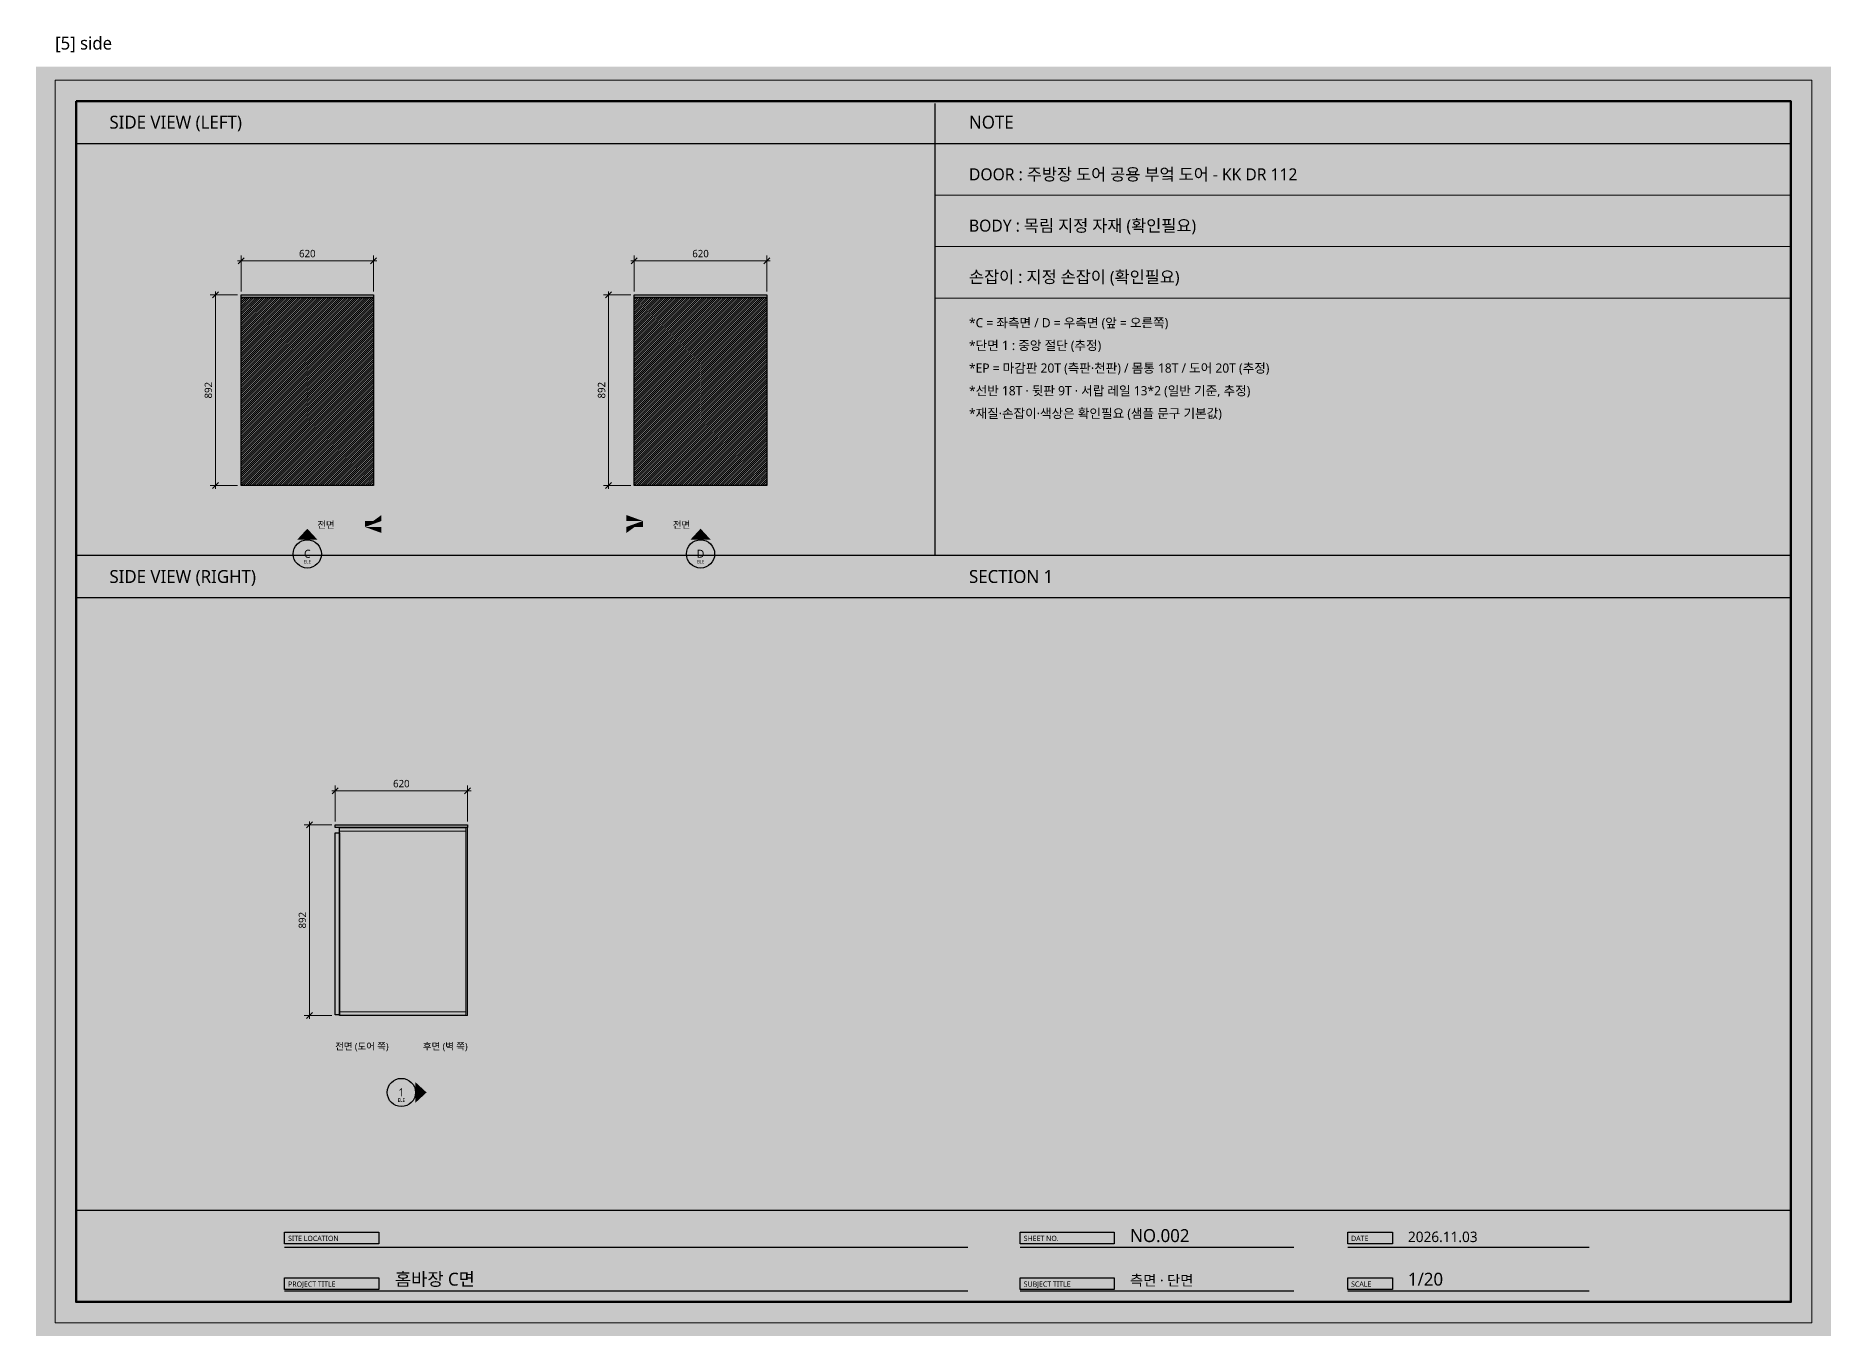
# Model space of a CAD drawing. Header units: millimetres. Extents: x 0 to 3420, y 0 to 304.
# Drawn here: x 2000 to 2420, y 0 to 304.2 of the extents above; entities that cross this region are included whole.
import ezdxf
from ezdxf.enums import TextEntityAlignment as Align

# ---------------------------------------------------------------- set-up
doc = ezdxf.new("R2010")
doc.units = ezdxf.units.MM
for name, color, linetype, lineweight, true_color in [('BG', 7, 'Continuous', 0, 0xffffff), ('DIM', 7, 'Continuous', 13, 0x969696), ('FRAME', 7, 'Continuous', 100, 0x000000), ('NOTE_BLUE', 7, 'Continuous', 9, 0x0000ff), ('NOTE_RED', 7, 'Continuous', 25, 0xde0038), ('OUTLINE', 7, 'Continuous', 25, 0x000000), ('SHEET_FRAME_INFO', 7, 'Continuous', 0, 0x5a5a5a), ('TEXT', 7, 'Continuous', 13, 0x000000), ('THIN', 7, 'Continuous', 5, 0x6e6e6e)]:
    doc.layers.add(name, color=color, linetype=linetype, lineweight=lineweight, true_color=true_color)
doc.styles.add('MALGUN', font='malgun.ttf')

msp = doc.modelspace()

# ---------------------------------------------------------------- linework, layer by layer
at = {"layer": 'BG', "lineweight": 0, "true_color": 0xffffff}
msp.add_solid([(2000, 0), (2420, 0), (2000, 297), (2420, 297)], dxfattribs=at)
at = {"layer": 'DIM', "lineweight": 13, "true_color": 0x5a5a5a}
for p, q in [((2047.3, 250.9), (2048.7, 252.3)), ((2078.3, 250.9), (2079.7, 252.3)), ((2139.3, 250.9), (2140.7, 252.3)), ((2170.3, 250.9), (2171.7, 252.3)), ((2041.3, 242.9), (2042.7, 244.3)), ((2133.3, 242.9), (2134.7, 244.3)), ((2041.3, 198.3), (2042.7, 199.7)), ((2133.3, 198.3), (2134.7, 199.7)), ((2069.3, 126.9), (2070.7, 128.3)), ((2100.3, 126.9), (2101.7, 128.3)), ((2063.3, 118.9), (2064.7, 120.3)), ((2063.3, 74.3), (2064.7, 75.7))]:
    msp.add_line(p, q, dxfattribs=at)
at = {"layer": 'DIM', "lineweight": 13, "true_color": 0x969696}
for p, q in [((2048, 244.4), (2048, 252.8)), ((2079, 244.4), (2079, 252.8)), ((2140, 244.4), (2140, 252.8)), ((2171, 244.4), (2171, 252.8)), ((2047.2, 251.6), (2079.8, 251.6)), ((2139.2, 251.6), (2171.8, 251.6)), ((2042, 244.4), (2042, 198.2)), ((2134, 244.4), (2134, 198.2)), ((2047.2, 243.6), (2040.8, 243.6)), ((2139.2, 243.6), (2132.8, 243.6)), ((2047.2, 199), (2040.8, 199)), ((2139.2, 199), (2132.8, 199)), ((2069.2, 127.6), (2101.8, 127.6)), ((2070, 120.4), (2070, 128.8)), ((2101, 120.4), (2101, 128.8)), ((2069.2, 119.6), (2062.8, 119.6)), ((2064, 120.4), (2064, 74.2)), ((2069.2, 75), (2062.8, 75))]:
    msp.add_line(p, q, dxfattribs=at)
at = {"layer": 'FRAME', "lineweight": 25, "true_color": 0x000000}
for p, q in [((2210.3, 288.4), (2210.3, 182.7)), ((2009.4, 279), (2410.6, 279)), ((2009.4, 182.7), (2410.6, 182.7)), ((2009.4, 172.8), (2410.6, 172.8)), ((2009.4, 29.5), (2410.6, 29.5))]:
    msp.add_line(p, q, dxfattribs=at)
at = {"layer": 'FRAME', "lineweight": 13, "true_color": 0x000000}
for p, q in [((2210.3, 266.9), (2410.6, 266.9)), ((2210.3, 254.9), (2410.6, 254.9)), ((2210.3, 242.8), (2410.6, 242.8))]:
    msp.add_line(p, q, dxfattribs=at)
msp.add_lwpolyline([(2004.5, 293.8), (2415.5, 293.8), (2415.5, 3.1), (2004.5, 3.1)], close=True, dxfattribs=at)
at = {"layer": 'FRAME', "lineweight": 100, "true_color": 0x000000}
msp.add_lwpolyline([(2009.4, 288.9), (2410.6, 288.9), (2410.6, 8), (2009.4, 8)], close=True, dxfattribs=at)
at = {"layer": 'FRAME', "lineweight": 0, "true_color": 0x555555}
for points in [[(2058.2, 24.3), (2080.2, 24.3), (2058.2, 21.6), (2080.2, 21.6)], [(2230.3, 24.3), (2252.3, 24.3), (2230.3, 21.6), (2252.3, 21.6)], [(2306.9, 24.3), (2317.4, 24.3), (2306.9, 21.6), (2317.4, 21.6)], [(2058.2, 13.6), (2080.2, 13.6), (2058.2, 10.9), (2080.2, 10.9)], [(2230.3, 13.6), (2252.3, 13.6), (2230.3, 10.9), (2252.3, 10.9)], [(2306.9, 13.6), (2317.4, 13.6), (2306.9, 10.9), (2317.4, 10.9)]]:
    msp.add_solid(points, dxfattribs=at)
at = {"layer": 'OUTLINE', "lineweight": 25, "true_color": 0x000000}
for p, q in [((2058.2, 20.8), (2218, 20.8)), ((2230.3, 20.8), (2294.3, 20.8)), ((2306.9, 20.8), (2363.4, 20.8)), ((2058.2, 10.6), (2218, 10.6)), ((2230.3, 10.6), (2294.3, 10.6)), ((2306.9, 10.6), (2363.4, 10.6))]:
    msp.add_line(p, q, dxfattribs=at)
for points in [[(2048, 243.6), (2079, 243.6), (2079, 243), (2048, 243)], [(2048, 243), (2079, 243), (2079, 199), (2048, 199)], [(2140, 243.6), (2171, 243.6), (2171, 243), (2140, 243)], [(2140, 243), (2171, 243), (2171, 199), (2140, 199)], [(2070, 119.6), (2101, 119.6), (2101, 119), (2070, 119)], [(2070, 117.75), (2071, 117.75), (2071, 75.2), (2070, 75.2)], [(2071, 119), (2100.55, 119), (2100.55, 75), (2071, 75)], [(2058.2, 24.3), (2080.2, 24.3), (2080.2, 21.6), (2058.2, 21.6)], [(2230.3, 24.3), (2252.3, 24.3), (2252.3, 21.6), (2230.3, 21.6)], [(2306.9, 24.3), (2317.4, 24.3), (2317.4, 21.6), (2306.9, 21.6)], [(2058.2, 13.6), (2080.2, 13.6), (2080.2, 10.9), (2058.2, 10.9)], [(2230.3, 13.6), (2252.3, 13.6), (2252.3, 10.9), (2230.3, 10.9)], [(2306.9, 13.6), (2317.4, 13.6), (2317.4, 10.9), (2306.9, 10.9)]]:
    msp.add_lwpolyline(points, close=True, dxfattribs=at)
for centre in [(2063.5, 183), (2155.5, 183), (2085.5, 57)]:
    msp.add_circle(centre, 3.3, dxfattribs=at)
at = {"layer": 'OUTLINE', "lineweight": 0, "true_color": 0xe1e1e1}
for points in [[(2064.82, 190.98), (2071, 190.98), (2064.82, 188.23), (2071, 188.23)], [(2148, 190.98), (2154.18, 190.98), (2148, 188.23), (2154.18, 188.23)]]:
    msp.add_solid(points, dxfattribs=at)
at = {"layer": 'OUTLINE', "lineweight": 0, "true_color": 0x000000}
for points in [[(2077, 189.3), (2084, 190), (2080.85, 192.1)], [(2077, 189.3), (2080.85, 192.1), (2080.85, 190.7)], [(2077, 189.3), (2080.85, 190.7), (2077, 190.7)], [(2077, 189.3), (2080.85, 187.9), (2084, 190)], [(2077, 189.3), (2080.85, 189.3), (2080.85, 187.9)], [(2142, 190.7), (2138.15, 192.1), (2135, 190)], [(2142, 190.7), (2135, 190), (2138.15, 187.9)], [(2142, 190.7), (2138.15, 190.7), (2138.15, 192.1)], [(2142, 190.7), (2138.15, 187.9), (2138.15, 189.3)], [(2142, 190.7), (2138.15, 189.3), (2142, 189.3)], [(2061.1, 186.3), (2065.9, 186.3), (2063.5, 188.9)], [(2153.1, 186.3), (2157.9, 186.3), (2155.5, 188.9)], [(2088.8, 59.4), (2088.8, 54.6), (2091.4, 57)]]:
    msp.add_solid(points, dxfattribs=at)
at = {"layer": 'THIN', "lineweight": 5, "true_color": 0xa5a5a5}
for p, q in [((2048, 242.5), (2048.5, 243)), ((2048, 242), (2049, 243)), ((2048, 241.5), (2049.5, 243)), ((2048, 241), (2050, 243)), ((2048, 240.5), (2050.5, 243)), ((2048, 240), (2051, 243)), ((2048, 239.5), (2051.5, 243)), ((2048, 239), (2052, 243)), ((2048, 238.5), (2052.5, 243)), ((2048, 238), (2053, 243)), ((2048, 237.5), (2053.5, 243)), ((2048, 237), (2054, 243)), ((2048, 236.5), (2054.5, 243)), ((2048, 236), (2055, 243)), ((2048, 235.5), (2055.5, 243)), ((2048, 235), (2056, 243)), ((2048, 234.5), (2056.5, 243)), ((2048, 234), (2057, 243)), ((2048, 233.5), (2057.5, 243)), ((2048, 233), (2058, 243)), ((2048, 232.5), (2058.5, 243)), ((2048, 232), (2059, 243)), ((2048, 231.5), (2059.5, 243)), ((2048, 231), (2060, 243)), ((2048, 230.5), (2060.5, 243)), ((2048, 230), (2061, 243)), ((2048, 229.5), (2061.5, 243)), ((2048, 229), (2062, 243)), ((2048, 228.5), (2062.5, 243)), ((2048, 228), (2063, 243)), ((2048, 227.5), (2063.5, 243)), ((2048, 227), (2064, 243)), ((2048, 226.5), (2064.5, 243)), ((2048, 226), (2065, 243)), ((2048, 225.5), (2065.5, 243)), ((2048, 225), (2066, 243)), ((2048, 224.5), (2066.5, 243)), ((2048, 224), (2067, 243)), ((2048, 223.5), (2067.5, 243)), ((2048, 223), (2068, 243)), ((2048, 222.5), (2068.5, 243)), ((2048, 222), (2069, 243)), ((2048, 221.5), (2069.5, 243)), ((2048, 221), (2070, 243)), ((2048, 220.5), (2070.5, 243)), ((2048, 220), (2071, 243)), ((2048, 219.5), (2071.5, 243)), ((2048, 219), (2072, 243)), ((2048, 218.5), (2072.5, 243)), ((2048, 218), (2073, 243)), ((2048, 217.5), (2073.5, 243)), ((2048, 217), (2074, 243)), ((2048, 216.5), (2074.5, 243)), ((2048, 216), (2075, 243)), ((2048, 215.5), (2075.5, 243)), ((2048, 215), (2076, 243)), ((2048, 214.5), (2076.5, 243)), ((2048, 214), (2077, 243)), ((2048, 213.5), (2077.5, 243)), ((2048, 213), (2078, 243)), ((2048, 212.5), (2078.5, 243)), ((2048, 212), (2079, 243)), ((2048, 211.5), (2079, 242.5)), ((2048, 211), (2079, 242)), ((2048, 210.5), (2079, 241.5)), ((2048, 210), (2079, 241)), ((2048, 209.5), (2079, 240.5)), ((2048, 209), (2079, 240)), ((2048, 208.5), (2079, 239.5)), ((2140, 242.5), (2140.5, 243)), ((2140, 242), (2141, 243)), ((2140, 241.5), (2141.5, 243)), ((2140, 241), (2142, 243)), ((2140, 240.5), (2142.5, 243)), ((2140, 240), (2143, 243)), ((2140, 239.5), (2143.5, 243)), ((2140, 239), (2144, 243)), ((2140, 238.5), (2144.5, 243)), ((2140, 238), (2145, 243)), ((2140, 237.5), (2145.5, 243)), ((2140, 237), (2146, 243)), ((2140, 236.5), (2146.5, 243)), ((2140, 236), (2147, 243)), ((2140, 235.5), (2147.5, 243)), ((2140, 235), (2148, 243)), ((2140, 234.5), (2148.5, 243)), ((2140, 234), (2149, 243)), ((2140, 233.5), (2149.5, 243)), ((2140, 233), (2150, 243)), ((2140, 232.5), (2150.5, 243)), ((2140, 232), (2151, 243)), ((2140, 231.5), (2151.5, 243)), ((2140, 231), (2152, 243)), ((2140, 230.5), (2152.5, 243)), ((2140, 230), (2153, 243)), ((2140, 229.5), (2153.5, 243)), ((2140, 229), (2154, 243)), ((2140, 228.5), (2154.5, 243)), ((2140, 228), (2155, 243)), ((2140, 227.5), (2155.5, 243)), ((2140, 227), (2156, 243)), ((2140, 226.5), (2156.5, 243)), ((2140, 226), (2157, 243)), ((2140, 225.5), (2157.5, 243)), ((2140, 225), (2158, 243)), ((2140, 224.5), (2158.5, 243)), ((2140, 224), (2159, 243)), ((2140, 223.5), (2159.5, 243)), ((2140, 223), (2160, 243)), ((2140, 222.5), (2160.5, 243)), ((2140, 222), (2161, 243)), ((2140, 221.5), (2161.5, 243)), ((2140, 221), (2162, 243)), ((2140, 220.5), (2162.5, 243)), ((2140, 220), (2163, 243)), ((2140, 219.5), (2163.5, 243)), ((2140, 219), (2164, 243)), ((2140, 218.5), (2164.5, 243)), ((2140, 218), (2165, 243)), ((2140, 217.5), (2165.5, 243)), ((2140, 217), (2166, 243)), ((2140, 216.5), (2166.5, 243)), ((2140, 216), (2167, 243)), ((2140, 215.5), (2167.5, 243)), ((2140, 215), (2168, 243)), ((2140, 214.5), (2168.5, 243)), ((2140, 214), (2169, 243)), ((2140, 213.5), (2169.5, 243)), ((2140, 213), (2170, 243)), ((2140, 212.5), (2170.5, 243)), ((2140, 212), (2171, 243)), ((2140, 211.5), (2171, 242.5)), ((2140, 211), (2171, 242)), ((2140, 210.5), (2171, 241.5)), ((2140, 210), (2171, 241)), ((2140, 209.5), (2171, 240.5)), ((2140, 209), (2171, 240)), ((2140, 208.5), (2171, 239.5)), ((2048, 208), (2079, 239)), ((2048, 207.5), (2079, 238.5)), ((2048, 207), (2079, 238)), ((2048, 206.5), (2079, 237.5)), ((2048, 206), (2079, 237)), ((2048, 205.5), (2079, 236.5)), ((2048, 205), (2079, 236)), ((2048, 204.5), (2079, 235.5)), ((2140, 208), (2171, 239)), ((2140, 207.5), (2171, 238.5)), ((2140, 207), (2171, 238)), ((2140, 206.5), (2171, 237.5)), ((2140, 206), (2171, 237)), ((2140, 205.5), (2171, 236.5)), ((2140, 205), (2171, 236)), ((2140, 204.5), (2171, 235.5)), ((2048, 204), (2079, 235)), ((2048, 203.5), (2079, 234.5)), ((2048, 203), (2079, 234)), ((2048, 202.5), (2079, 233.5)), ((2048, 202), (2079, 233)), ((2048, 201.5), (2079, 232.5)), ((2048, 201), (2079, 232)), ((2048, 200.5), (2079, 231.5)), ((2048, 200), (2079, 231)), ((2140, 204), (2171, 235)), ((2140, 203.5), (2171, 234.5)), ((2140, 203), (2171, 234)), ((2140, 202.5), (2171, 233.5)), ((2140, 202), (2171, 233)), ((2140, 201.5), (2171, 232.5)), ((2140, 201), (2171, 232)), ((2140, 200.5), (2171, 231.5)), ((2140, 200), (2171, 231)), ((2048, 199.5), (2079, 230.5)), ((2048, 199), (2079, 230)), ((2048.5, 199), (2079, 229.5)), ((2049, 199), (2079, 229)), ((2049.5, 199), (2079, 228.5)), ((2050, 199), (2079, 228)), ((2050.5, 199), (2079, 227.5)), ((2051, 199), (2079, 227)), ((2140, 199.5), (2171, 230.5)), ((2140, 199), (2171, 230)), ((2140.5, 199), (2171, 229.5)), ((2141, 199), (2171, 229)), ((2141.5, 199), (2171, 228.5)), ((2142, 199), (2171, 228)), ((2142.5, 199), (2171, 227.5)), ((2143, 199), (2171, 227)), ((2051.5, 199), (2079, 226.5)), ((2052, 199), (2079, 226)), ((2052.5, 199), (2079, 225.5)), ((2053, 199), (2079, 225)), ((2053.5, 199), (2079, 224.5)), ((2054, 199), (2079, 224)), ((2054.5, 199), (2079, 223.5)), ((2055, 199), (2079, 223)), ((2143.5, 199), (2171, 226.5)), ((2144, 199), (2171, 226)), ((2144.5, 199), (2171, 225.5)), ((2145, 199), (2171, 225)), ((2145.5, 199), (2171, 224.5)), ((2146, 199), (2171, 224)), ((2146.5, 199), (2171, 223.5)), ((2147, 199), (2171, 223)), ((2055.5, 199), (2079, 222.5)), ((2056, 199), (2079, 222)), ((2056.5, 199), (2079, 221.5)), ((2057, 199), (2079, 221)), ((2057.5, 199), (2079, 220.5)), ((2058, 199), (2079, 220)), ((2058.5, 199), (2079, 219.5)), ((2059, 199), (2079, 219)), ((2059.5, 199), (2079, 218.5)), ((2147.5, 199), (2171, 222.5)), ((2148, 199), (2171, 222)), ((2148.5, 199), (2171, 221.5)), ((2149, 199), (2171, 221)), ((2149.5, 199), (2171, 220.5)), ((2150, 199), (2171, 220)), ((2150.5, 199), (2171, 219.5)), ((2151, 199), (2171, 219)), ((2151.5, 199), (2171, 218.5)), ((2060, 199), (2079, 218)), ((2060.5, 199), (2079, 217.5)), ((2061, 199), (2079, 217)), ((2061.5, 199), (2079, 216.5)), ((2062, 199), (2079, 216)), ((2062.5, 199), (2079, 215.5)), ((2063, 199), (2079, 215)), ((2063.5, 199), (2079, 214.5)), ((2152, 199), (2171, 218)), ((2152.5, 199), (2171, 217.5)), ((2153, 199), (2171, 217)), ((2153.5, 199), (2171, 216.5)), ((2154, 199), (2171, 216)), ((2154.5, 199), (2171, 215.5)), ((2155, 199), (2171, 215)), ((2155.5, 199), (2171, 214.5)), ((2064, 199), (2079, 214)), ((2064.5, 199), (2079, 213.5)), ((2065, 199), (2079, 213)), ((2065.5, 199), (2079, 212.5)), ((2066, 199), (2079, 212)), ((2066.5, 199), (2079, 211.5)), ((2067, 199), (2079, 211)), ((2067.5, 199), (2079, 210.5)), ((2068, 199), (2079, 210)), ((2156, 199), (2171, 214)), ((2156.5, 199), (2171, 213.5)), ((2157, 199), (2171, 213)), ((2157.5, 199), (2171, 212.5)), ((2158, 199), (2171, 212)), ((2158.5, 199), (2171, 211.5)), ((2159, 199), (2171, 211)), ((2159.5, 199), (2171, 210.5)), ((2160, 199), (2171, 210)), ((2068.5, 199), (2079, 209.5)), ((2069, 199), (2079, 209)), ((2069.5, 199), (2079, 208.5)), ((2070, 199), (2079, 208)), ((2070.5, 199), (2079, 207.5)), ((2071, 199), (2079, 207)), ((2071.5, 199), (2079, 206.5)), ((2072, 199), (2079, 206)), ((2160.5, 199), (2171, 209.5)), ((2161, 199), (2171, 209)), ((2161.5, 199), (2171, 208.5)), ((2162, 199), (2171, 208)), ((2162.5, 199), (2171, 207.5)), ((2163, 199), (2171, 207)), ((2163.5, 199), (2171, 206.5)), ((2164, 199), (2171, 206)), ((2072.5, 199), (2079, 205.5)), ((2073, 199), (2079, 205)), ((2073.5, 199), (2079, 204.5)), ((2074, 199), (2079, 204)), ((2074.5, 199), (2079, 203.5)), ((2075, 199), (2079, 203)), ((2075.5, 199), (2079, 202.5)), ((2076, 199), (2079, 202)), ((2164.5, 199), (2171, 205.5)), ((2165, 199), (2171, 205)), ((2165.5, 199), (2171, 204.5)), ((2166, 199), (2171, 204)), ((2166.5, 199), (2171, 203.5)), ((2167, 199), (2171, 203)), ((2167.5, 199), (2171, 202.5)), ((2168, 199), (2171, 202)), ((2076.5, 199), (2079, 201.5)), ((2077, 199), (2079, 201)), ((2077.5, 199), (2079, 200.5)), ((2078, 199), (2079, 200)), ((2078.5, 199), (2079, 199.5)), ((2168.5, 199), (2171, 201.5)), ((2169, 199), (2171, 201)), ((2169.5, 199), (2171, 200.5)), ((2170, 199), (2171, 200)), ((2170.5, 199), (2171, 199.5))]:
    msp.add_line(p, q, dxfattribs=at)
at = {"layer": 'THIN', "lineweight": 5, "true_color": 0x6e6e6e}
for points in [[(2071, 118.1), (2100.55, 118.1), (2100.55, 119), (2071, 119)], [(2100.55, 119), (2101, 119), (2101, 75), (2100.55, 75)], [(2071, 75), (2100.55, 75), (2100.55, 75.9), (2071, 75.9)]]:
    msp.add_lwpolyline(points, close=True, dxfattribs=at)

# ---------------------------------------------------------------- texts
at = {"layer": 'NOTE_BLUE', "true_color": 0x0000ff, "style": 'MALGUN'}
msp.add_text('*EP = 마감판 20T (측판·천판) / 몸통 18T / 도어 20T (추정)', height=2.16, dxfattribs=at).set_placement((2218.3, 225.4))
at = {"layer": 'NOTE_RED', "true_color": 0xde0038, "style": 'MALGUN'}
for s, height, p in [('손잡이 : 지정 손잡이 (확인필요)', 2.808, (2218.3, 246.4)), ('*재질·손잡이·색상은 확인필요 (샘플 문구 기본값)', 2.16, (2218.3, 214.8))]:
    msp.add_text(s, height=height, dxfattribs=at).set_placement(p)
at = {"layer": 'SHEET_FRAME_INFO', "true_color": 0x5a5a5a, "style": 'MALGUN'}
msp.add_text('[5] side', height=3, dxfattribs=at).set_placement((2004.5, 301))
at = {"layer": 'TEXT', "true_color": 0x000000, "style": 'MALGUN'}
for s, height, p in [('SIDE VIEW (LEFT)', 3.024, (2017.2, 282.5)), ('NOTE', 3.024, (2218.3, 282.5)), ('DOOR : 주방장 도어^J공용 부엌 도어 - KK DR 112', 2.808, (2218.3, 270.4)), ('BODY : 목림 지정 자재 (확인필요)', 2.808, (2218.3, 258.4)), ('*C = 좌측면 / D = 우측면 (앞 = 오른쪽)', 2.16, (2218.3, 236)), ('*단면 1 : 중앙 절단 (추정)', 2.16, (2218.3, 230.7)), ('*선반 18T · 뒷판 9T · 서랍 레일 13*2 (일반 기준, 추정)', 2.16, (2218.3, 220.1)), ('전면', 1.584, (2065.82, 189)), ('전면', 1.584, (2149, 189)), ('SIDE VIEW (RIGHT)', 3.024, (2017.2, 176.2)), ('SECTION 1', 3.024, (2218.3, 176.2)), ('전면 (도어 쪽)', 1.584, (2070, 67)), ('NO.002', 3.024, (2256, 22)), ('2026.11.03', 2.448, (2321, 22)), ('홈바장 C면', 3.024, (2084, 11.8)), ('측면 · 단면', 2.448, (2256, 11.8)), ('1/20', 3.024, (2321, 11.8))]:
    msp.add_text(s, height=height, dxfattribs=at).set_placement(p)
for s, height, p in [('620', 1.728, (2063.5, 252.4)), ('620', 1.728, (2155.5, 252.4)), ('ELE', 0.792, (2063.5, 180.8)), ('C', 1.87, (2063.5, 182.1)), ('ELE', 0.792, (2155.5, 180.8)), ('D', 1.87, (2155.5, 182.1)), ('620', 1.728, (2085.5, 128.4)), ('ELE', 0.792, (2085.5, 54.8)), ('1', 1.87, (2085.5, 56.1))]:
    msp.add_text(s, height=height, dxfattribs=at).set_placement(p, align=Align.CENTER)
for p in [(2041.2, 221.3), (2133.2, 221.3), (2063.2, 97.3)]:
    msp.add_text('892', height=1.728, rotation=90, dxfattribs=at).set_placement(p, align=Align.CENTER)
msp.add_text('후면 (벽 쪽)', height=1.584, dxfattribs=at).set_placement((2101, 67), align=Align.RIGHT)
at = {"layer": 'TEXT', "true_color": 0xffffff, "style": 'MALGUN'}
for s, p in [('SITE LOCATION', (2059, 22.25)), ('SHEET NO.', (2231.1, 22.25)), ('DATE', (2307.7, 22.25)), ('PROJECT TITLE', (2059, 11.55)), ('SUBJECT TITLE', (2231.1, 11.55)), ('SCALE', (2307.7, 11.55))]:
    msp.add_text(s, height=1.224, dxfattribs=at).set_placement(p)

doc.saveas('drawing.dxf')
